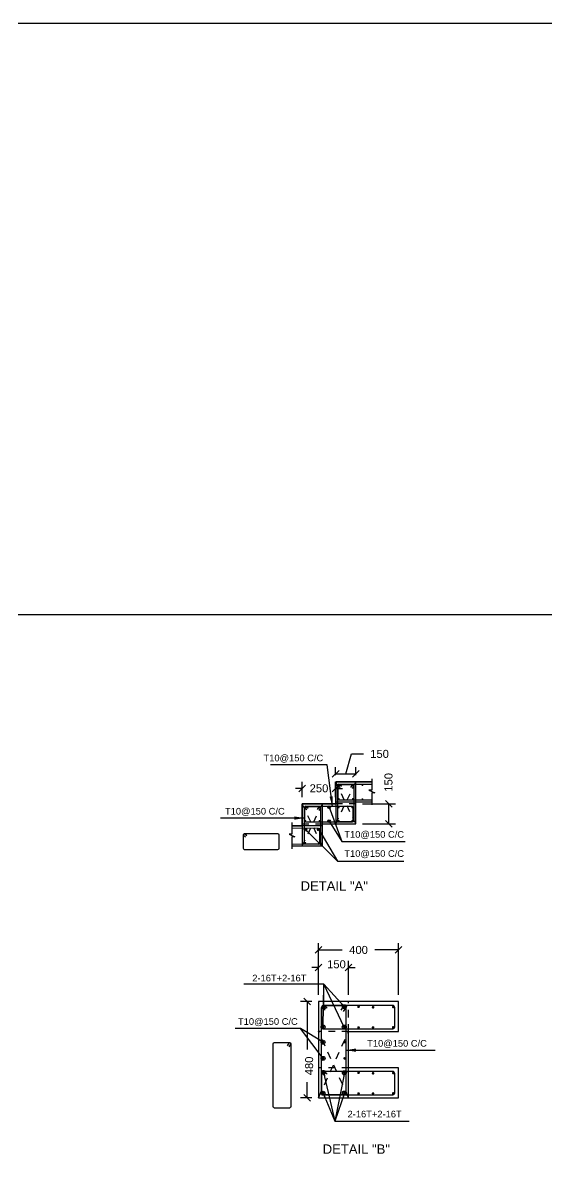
# Model space of a CAD drawing. Header units: metres. Extents: x 1689 to 2066, y 219 to 408.
# Drawn here: x 1738.91 to 1746.76, y 391.14 to 408.44 of the extents above; entities that cross this region are included whole.
import ezdxf
from ezdxf.enums import TextEntityAlignment as Align

# ---------------------------------------------------------------- set-up
doc = ezdxf.new("R2010")
doc.units = ezdxf.units.M
doc.header["$LTSCALE"] = 1.5
doc.linetypes.add('DASHED2', pattern=[0.375, 0.25, -0.125])
for name, color, linetype, lineweight in [('COL', 4, 'Continuous', 25), ('DIM - GRID - STR', 140, 'Continuous', 15), ('FORMAT - STR', 7, 'Continuous', 25), ('RF', 90, 'Continuous', 30), ('SECTION -  LINE - STR', 3, 'Continuous', 20)]:
    doc.layers.add(name, color=color, linetype=linetype, lineweight=lineweight)
doc.layers.add('Reinforcement', color=4, linetype='Continuous')
doc.layers.add('TXT', color=7, linetype='Continuous')
doc.styles.add('DIM', font='arial.ttf', dxfattribs={"width": 0.8, "height": 0.2})
doc.styles.add('PRADEEP - STR', font='swissel.ttf')
doc.styles.get("Standard").update_dxf_attribs({"font": 'arial.ttf', "height": 0.2})
doc.dimstyles.new('GRID DIM', dxfattribs={"dimtxt": 0.35, "dimasz": 0.1, "dimexe": 0.1, "dimexo": 0.1, "dimgap": 0.09, "dimtad": 0, "dimdec": 0, "dimlfac": 1000, "dimzin": 0, "dimdsep": 46, "dimtxsty": 'Standard', "dimblk": 'OBLIQUE', "dimcen": 0.09, "dimclrd": 73, "dimclre": 73, "dimclrt": 1, "dimadec": 0, "dimazin": 0, "dimtfac": 1, "dimtdec": 0, "dimtofl": 0, "dimtmove": 1, "dimatfit": 3, "dimfxl": 1.25, "dimtolj": 1, "dimtzin": 0, "dimlwd": -1, "dimlwe": -1, "dimarcsym": 0})
doc.dimstyles.new('ISO-25', dxfattribs={"dimtxt": 0.2, "dimasz": 0.2, "dimexe": 0.2, "dimexo": 0.2, "dimgap": 0.1, "dimtad": 1, "dimdec": 3, "dimdsep": 46, "dimtxsty": 'Standard', "dimblk": 'OBLIQUE', "dimcen": 0.2, "dimclrt": 256, "dimadec": 0, "dimazin": 0, "dimtfac": 1, "dimtdec": 3, "dimtmove": 0, "dimatfit": 3, "dimfxl": 1, "dimarcsym": 0})

# ---------------------------------------------------------------- blocks, each defined once
blk = doc.blocks.new('_Oblique')
at = {"color": 0, "linetype": 'ByBlock', "lineweight": -2}
blk.add_line((-0.5, -0.5), (0.5, 0.5), dxfattribs=at)
blk = doc.blocks.new('*D496')
at = {"layer": 'Defpoints', "color": 0, "transparency": 16777216}
for p in [(1744.535, 394.547), (1743.335, 393.773), (1744.535, 393.773)]:
    blk.add_point(p, dxfattribs=at)
at = {"layer": 'DIM - GRID - STR', "color": 1, "linetype": 'ByBlock', "lineweight": -2, "transparency": 16777216}
for p, q in [((1743.335, 393.873), (1743.335, 394.647)), ((1744.535, 393.873), (1744.535, 394.647))]:
    blk.add_line(p, q, dxfattribs=at)
at = {"layer": 'DIM - GRID - STR', "color": 2, "linetype": 'ByBlock', "lineweight": -2, "transparency": 16777216}
for p, q in [((1743.335, 394.547), (1743.691, 394.547)), ((1744.535, 394.547), (1744.179, 394.547))]:
    blk.add_line(p, q, dxfattribs=at)
at = {"layer": 'DIM - GRID - STR', "color": 2, "lineweight": -2, "transparency": 16777216, "xscale": 0.1, "yscale": 0.1, "zscale": 0.1, "rotation": 180}
blk.add_blockref('_Oblique', (1743.335, 394.547), dxfattribs=at)
at = {"layer": 'DIM - GRID - STR', "color": 2, "lineweight": -2, "transparency": 16777216, "xscale": 0.1, "yscale": 0.1, "zscale": 0.1}
blk.add_blockref('_Oblique', (1744.535, 394.547), dxfattribs=at)
at = {"layer": 'DIM - GRID - STR', "color": 3, "transparency": 16777216, "insert": (1743.935, 394.547), "char_height": 0.12, "attachment_point": 5, "style": 'PRADEEP - STR'}
blk.add_mtext('\\A1;400', dxfattribs=at)
blk = doc.blocks.new('*D497')
at = {"layer": 'Defpoints', "color": 0, "transparency": 16777216}
for p in [(1743.785, 394.284), (1743.335, 393.773), (1743.785, 393.773)]:
    blk.add_point(p, dxfattribs=at)
at = {"layer": 'DIM - GRID - STR', "color": 1, "linetype": 'ByBlock', "lineweight": -2, "transparency": 16777216}
for p, q in [((1743.335, 393.873), (1743.335, 394.384)), ((1743.785, 393.873), (1743.785, 394.384))]:
    blk.add_line(p, q, dxfattribs=at)
at = {"layer": 'DIM - GRID - STR', "color": 2, "linetype": 'ByBlock', "lineweight": -2, "transparency": 16777216}
for p, q in [((1743.335, 394.284), (1743.235, 394.284)), ((1743.785, 394.284), (1743.885, 394.284))]:
    blk.add_line(p, q, dxfattribs=at)
at = {"layer": 'DIM - GRID - STR', "color": 2, "lineweight": -2, "transparency": 16777216, "xscale": 0.1, "yscale": 0.1, "zscale": 0.1}
blk.add_blockref('_Oblique', (1743.335, 394.284), dxfattribs=at)
at = {"layer": 'DIM - GRID - STR', "color": 2, "lineweight": -2, "transparency": 16777216, "xscale": 0.1, "yscale": 0.1, "zscale": 0.1, "rotation": 180}
blk.add_blockref('_Oblique', (1743.785, 394.284), dxfattribs=at)
at = {"layer": 'DIM - GRID - STR', "color": 3, "transparency": 16777216, "insert": (1743.604, 394.332), "char_height": 0.12, "attachment_point": 5, "style": 'PRADEEP - STR'}
blk.add_mtext('\\A1;150', dxfattribs=at)
blk = doc.blocks.new('*D498')
at = {"layer": 'Defpoints', "color": 0, "transparency": 16777216}
for p in [(1743.165, 393.773), (1743.335, 393.773), (1743.335, 392.333)]:
    blk.add_point(p, dxfattribs=at)
at = {"layer": 'DIM - GRID - STR', "color": 1, "linetype": 'ByBlock', "lineweight": -2, "transparency": 16777216}
for p, q in [((1743.235, 393.773), (1743.065, 393.773)), ((1743.235, 392.333), (1743.065, 392.333))]:
    blk.add_line(p, q, dxfattribs=at)
at = {"layer": 'DIM - GRID - STR', "color": 2, "linetype": 'ByBlock', "lineweight": -2, "transparency": 16777216}
for p, q in [((1743.165, 393.773), (1743.165, 393.053)), ((1743.165, 392.333), (1743.165, 392.565))]:
    blk.add_line(p, q, dxfattribs=at)
at = {"layer": 'DIM - GRID - STR', "color": 2, "lineweight": -2, "transparency": 16777216, "xscale": 0.1, "yscale": 0.1, "zscale": 0.1}
for p, rotation in [((1743.165, 393.773), 90), ((1743.165, 392.333), 270)]:
    blk.add_blockref('_Oblique', p, dxfattribs=dict(at, rotation=rotation))
at = {"layer": 'DIM - GRID - STR', "color": 3, "transparency": 16777216, "insert": (1743.195, 392.809), "char_height": 0.12, "attachment_point": 5, "rotation": 90, "style": 'PRADEEP - STR'}
blk.add_mtext('\\A1;480', dxfattribs=at)
blk = doc.blocks.new('A$C273F5FF4')
at = {"layer": 'COL', "color": 3}
blk.add_lwpolyline([(0, 0), (0.15, 0), (0.15, 0.315), (0, 0.315)], close=True, dxfattribs=at)
at = {"layer": 'COL', "linetype": 'DASHED2', "ltscale": 0.1}
for points in [[(0.15, 0), (0, 0.315)], [(0, 0), (0.15, 0.315)]]:
    blk.add_lwpolyline(points, dxfattribs=at)
at = {"layer": 'Reinforcement', "color": 6}
blk.add_lwpolyline([(0.0256, 0.2957), (0.1271, 0.2957, -0.414214), (0.1371, 0.2857), (0.1371, 0.024, -0.414214), (0.1271, 0.014), (0.0256, 0.014, -0.414214), (0.0156, 0.024), (0.0156, 0.2857, -0.414214)], format="xyb", close=True, dxfattribs=at)
at = {"layer": 'Reinforcement', "color": 6, "elevation": 0}
for points in [[(0.1261, 0.2957), (0.1113, 0.2725)], [(0.1371, 0.2859), (0.1237, 0.265)]]:
    blk.add_lwpolyline(points, dxfattribs=at)
at = {"layer": 'RF', "const_width": 0.00655}
for points in [[(0.0259, 0.2873, -1), (0.0194, 0.2873, -1)], [(0.0259, 0.0225, 1), (0.0194, 0.0225, 1)]]:
    blk.add_lwpolyline(points, format="xyb", close=True, dxfattribs=at)
at = {"layer": 'RF', "const_width": 0.00655, "elevation": 0}
for points in [[(0.1324, 0.2863, -1), (0.1258, 0.2863, -1)], [(0.1324, 0.0235, 1), (0.1258, 0.0235, 1)]]:
    blk.add_lwpolyline(points, format="xyb", close=True, dxfattribs=at)
blk = doc.blocks.new('A$C11854042')
at = {"layer": 'COL', "color": 2, "linetype": 'DASHED2', "ltscale": 0.1}
for p, q in [((0, 0), (-0.15, 0)), ((-0.15, -0.15), (0, -0.15))]:
    blk.add_line(p, q, dxfattribs=at)
at = {"layer": 'COL', "color": 2}
for points in [[(-0.4, 0), (-0.4, -0.15)], [(-0.15, 0), (-0.25, 0)], [(0, -0.15), (0, 0)], [(-0.25, -0.15), (-0.15, -0.15)]]:
    blk.add_lwpolyline(points, dxfattribs=at)
at = {"layer": 'COL', "color": 2, "linetype": 'DASHED2', "ltscale": 0.08}
for points in [[(-0.25, 0), (-0.4, 0)], [(-0.4, -0.15), (-0.25, -0.15)]]:
    blk.add_lwpolyline(points, dxfattribs=at)
at = {"layer": 'Reinforcement', "color": 2}
blk.add_lwpolyline([(-0.029, -0.019), (-0.371, -0.019, 0.557866), (-0.3844, -0.029), (-0.3844, -0.121, 0.581849), (-0.371, -0.136), (-0.029, -0.136, 0.55228), (-0.019, -0.121), (-0.019, -0.029, 0.414214)], format="xyb", close=True, dxfattribs=at)
for points in [[(-0.3842, -0.0262), (-0.3667, -0.0425)], [(-0.3711, -0.0187), (-0.357, -0.0324)]]:
    blk.add_lwpolyline(points, dxfattribs=at)
at = {"layer": 'RF', "const_width": 0.00655, "elevation": 0}
for points in [[(-0.3699, -0.0266, -1), (-0.3765, -0.0266, -1)], [(-0.2677, -0.0252, -1), (-0.2743, -0.0252, -1)], [(-0.1967, -0.0256, -1), (-0.2033, -0.0256, -1)], [(-0.124, -0.0281, -1), (-0.1306, -0.0281, -1)], [(-0.0301, -0.0266, 1), (-0.0235, -0.0266, 1)], [(-0.3737, -0.1268, 1), (-0.3803, -0.1268, 1)], [(-0.2679, -0.1269, 1), (-0.2744, -0.1269, 1)], [(-0.1967, -0.1294, -1), (-0.2033, -0.1294, -1)], [(-0.1244, -0.129, 1), (-0.131, -0.129, 1)], [(-0.0304, -0.1284, -1), (-0.0238, -0.1284, -1)]]:
    blk.add_lwpolyline(points, format="xyb", close=True, dxfattribs=at)
blk = doc.blocks.new('*D500')
at = {"layer": 'Defpoints', "color": 0, "transparency": 16777216}
for p in [(1743.892, 397.189), (1743.592, 397.068), (1743.892, 397.068)]:
    blk.add_point(p, dxfattribs=at)
at = {"layer": 'DIM - GRID - STR', "color": 2, "linetype": 'ByBlock', "lineweight": -2, "transparency": 16777216}
for p, q in [((1743.742, 397.189), (1743.831, 397.486)), ((1743.831, 397.486), (1744.011, 397.486)), ((1743.592, 397.189), (1743.892, 397.189))]:
    blk.add_line(p, q, dxfattribs=at)
at = {"layer": 'DIM - GRID - STR', "color": 1, "linetype": 'ByBlock', "lineweight": -2, "transparency": 16777216}
for p, q in [((1743.592, 397.168), (1743.592, 397.289)), ((1743.892, 397.168), (1743.892, 397.289))]:
    blk.add_line(p, q, dxfattribs=at)
at = {"layer": 'DIM - GRID - STR', "color": 2, "lineweight": -2, "transparency": 16777216, "xscale": 0.1, "yscale": 0.1, "zscale": 0.1, "rotation": 180}
blk.add_blockref('_Oblique', (1743.592, 397.189), dxfattribs=at)
at = {"layer": 'DIM - GRID - STR', "color": 2, "lineweight": -2, "transparency": 16777216, "xscale": 0.1, "yscale": 0.1, "zscale": 0.1}
blk.add_blockref('_Oblique', (1743.892, 397.189), dxfattribs=at)
at = {"layer": 'DIM - GRID - STR', "color": 3, "transparency": 16777216, "insert": (1744.25, 397.486), "char_height": 0.12, "attachment_point": 5, "style": 'PRADEEP - STR'}
blk.add_mtext('\\A1;150', dxfattribs=at)
blk = doc.blocks.new('*D501')
at = {"layer": 'Defpoints', "color": 0, "transparency": 16777216}
for p in [(1743.592, 396.97), (1743.092, 396.738), (1743.592, 396.738)]:
    blk.add_point(p, dxfattribs=at)
at = {"layer": 'DIM - GRID - STR', "color": 1, "linetype": 'ByBlock', "lineweight": -2, "transparency": 16777216}
for p, q in [((1743.092, 396.838), (1743.092, 397.07)), ((1743.592, 396.838), (1743.592, 397.07))]:
    blk.add_line(p, q, dxfattribs=at)
at = {"layer": 'DIM - GRID - STR', "color": 2, "linetype": 'ByBlock', "lineweight": -2, "transparency": 16777216}
for p, q in [((1743.092, 396.97), (1742.992, 396.97)), ((1743.592, 396.97), (1743.692, 396.97))]:
    blk.add_line(p, q, dxfattribs=at)
at = {"layer": 'DIM - GRID - STR', "color": 2, "lineweight": -2, "transparency": 16777216, "xscale": 0.1, "yscale": 0.1, "zscale": 0.1}
blk.add_blockref('_Oblique', (1743.092, 396.97), dxfattribs=at)
at = {"layer": 'DIM - GRID - STR', "color": 2, "lineweight": -2, "transparency": 16777216, "xscale": 0.1, "yscale": 0.1, "zscale": 0.1, "rotation": 180}
blk.add_blockref('_Oblique', (1743.592, 396.97), dxfattribs=at)
at = {"layer": 'DIM - GRID - STR', "color": 3, "transparency": 16777216, "insert": (1743.342, 396.97), "char_height": 0.12, "attachment_point": 5, "style": 'PRADEEP - STR'}
blk.add_mtext('\\A1;250', dxfattribs=at)
blk = doc.blocks.new('*D502')
at = {"layer": 'Defpoints', "color": 0, "transparency": 16777216}
for p in [(1743.892, 396.738), (1744.388, 396.738), (1743.892, 396.438)]:
    blk.add_point(p, dxfattribs=at)
at = {"layer": 'DIM - GRID - STR', "color": 1, "linetype": 'ByBlock', "lineweight": -2, "transparency": 16777216}
for p, q in [((1743.992, 396.738), (1744.488, 396.738)), ((1743.992, 396.438), (1744.488, 396.438))]:
    blk.add_line(p, q, dxfattribs=at)
at = {"layer": 'DIM - GRID - STR', "color": 2, "linetype": 'ByBlock', "lineweight": -2, "transparency": 16777216}
blk.add_line((1744.388, 396.438), (1744.388, 396.738), dxfattribs=at)
at = {"layer": 'DIM - GRID - STR', "color": 2, "lineweight": -2, "transparency": 16777216, "xscale": 0.1, "yscale": 0.1, "zscale": 0.1}
for p, rotation in [((1744.388, 396.738), 90), ((1744.388, 396.438), 270)]:
    blk.add_blockref('_Oblique', p, dxfattribs=dict(at, rotation=rotation))
at = {"layer": 'DIM - GRID - STR', "color": 3, "transparency": 16777216, "insert": (1744.384, 397.06), "char_height": 0.12, "attachment_point": 5, "rotation": 90, "style": 'PRADEEP - STR'}
blk.add_mtext('\\A1;150', dxfattribs=at)

msp = doc.modelspace()

# ---------------------------------------------------------------- linework, layer by layer
at = {"layer": 'COL', "color": 3}
for p, q in [((1743.33499, 393.32252), (1743.33499, 392.33252)), ((1743.78499, 392.33252), (1743.78499, 393.32252)), ((1743.33499, 392.33252), (1743.78499, 392.33252))]:
    msp.add_line(p, q, dxfattribs=at)
at = {"layer": 'COL'}
msp.add_lwpolyline([(1688.96752, 408.44224), (1860.78251, 408.44224), (1860.78251, 218.96608), (1688.96752, 218.96608)], close=True, dxfattribs=at)
at = {"layer": 'COL', "color": 1}
for points in [[(1742.93669, 396.40908), (1743.09235, 396.40769), (1743.09235, 396.73769), (1743.59235, 396.73769), (1743.59235, 397.06769), (1744.13428, 397.06769)], [(1742.93669, 396.10908), (1743.39235, 396.10769), (1743.39235, 396.43769), (1743.89235, 396.43769), (1743.89235, 396.76769), (1744.13428, 396.76769)]]:
    msp.add_lwpolyline(points, dxfattribs=at)
at = {"layer": 'COL', "color": 2}
for points in [[(1743.59235, 397.06769), (1743.59235, 396.76769), (1744.13428, 396.76769)], [(1744.13428, 397.06769), (1743.89235, 397.06769)], [(1744.13428, 397.11442), (1744.13428, 396.94132)], [(1744.13428, 396.94132), (1744.09127, 396.94132), (1744.17847, 396.90415), (1744.13428, 396.90415)], [(1744.13428, 396.90415), (1744.13428, 396.72122)], [(1742.93669, 396.45582), (1742.93669, 396.28271)], [(1742.93669, 396.28271), (1742.89368, 396.28271), (1742.98088, 396.24554), (1742.93669, 396.24554)], [(1742.93669, 396.10908), (1743.39235, 396.10769), (1743.39235, 396.40769), (1742.93669, 396.40908)], [(1742.93669, 396.24554), (1742.93669, 396.06261)], [(1743.33499, 393.77252), (1743.33499, 393.32252)], [(1743.78499, 393.32252), (1744.53499, 393.32252), (1744.53499, 393.77252), (1743.33499, 393.77252)], [(1743.33499, 392.78252), (1743.33499, 392.33252), (1744.53499, 392.33252), (1744.53499, 392.78252), (1743.78499, 392.78252)]]:
    msp.add_lwpolyline(points, dxfattribs=at)
at = {"layer": 'COL', "color": 2, "linetype": 'DASHED2', "ltscale": 0.08}
msp.add_lwpolyline([(1743.89235, 397.06769), (1743.59235, 397.06769)], dxfattribs=at)
at = {"layer": 'COL', "linetype": 'DASHED2', "ltscale": 0.3}
for points in [[(1743.78499, 393.32252), (1743.78499, 393.77252)], [(1743.78499, 392.33252), (1743.33499, 393.32252)], [(1743.33499, 392.33252), (1743.78499, 393.32252)]]:
    msp.add_lwpolyline(points, dxfattribs=at)
at = {"layer": 'COL', "color": 2, "linetype": 'DASHED2', "ltscale": 0.2}
for points in [[(1743.78499, 393.32252), (1743.33499, 393.32252)], [(1743.78499, 392.78252), (1743.33499, 392.78252)]]:
    msp.add_lwpolyline(points, dxfattribs=at)
at = {"layer": 'DIM - GRID - STR', "color": 3}
msp.add_lwpolyline([(1755.7443, 399.575), (1755.7443, 381.755), (1730.5443, 381.755), (1730.5443, 399.575)], close=True, dxfattribs=at)
at = {"layer": 'FORMAT - STR'}
msp.add_lwpolyline([(1755.7443, 399.575), (1755.7443, 381.755), (1730.5443, 381.755), (1730.5443, 399.575)], close=True, dxfattribs=at)
at = {"layer": 'Reinforcement', "color": 21}
msp.add_line((1743.74625, 393.59329, 0), (1743.74625, 392.95977, 0), dxfattribs=at)
at = {"layer": 'Reinforcement', "color": 2}
for points in [[(1744.13428, 397.02969), (1743.65035, 397.02969, 0.55786609), (1743.62363, 397.00969), (1743.62363, 396.82569, 0.58184925), (1743.65035, 396.79574), (1744.13428, 396.79574)], [(1742.93669, 396.13713), (1743.33435, 396.13574, 0.55227972), (1743.35435, 396.16569), (1743.35435, 396.34969, 0.41421356), (1743.33435, 396.36969), (1742.93669, 396.37108)]]:
    msp.add_lwpolyline(points, format="xyb", dxfattribs=at)
for points in [[(1743.62393, 397.01527), (1743.65888, 396.98266)], [(1743.6501, 397.03025), (1743.67825, 397.00282)], [(1742.23314, 396.2886), (1742.26129, 396.26117)], [(1742.20697, 396.27362), (1742.24192, 396.24101)], [(1743.38236, 393.69389), (1743.43478, 393.64496)], [(1743.42162, 393.71635), (1743.46384, 393.67521)], [(1743.38236, 392.70389), (1743.43478, 392.65496)], [(1743.42162, 392.72635), (1743.46384, 392.68521)]]:
    msp.add_lwpolyline(points, dxfattribs=at)
for points in [[(1742.72551, 396.28804), (1742.23339, 396.28804, 0.55786609), (1742.20667, 396.26804), (1742.20667, 396.08404, 0.58184925), (1742.23339, 396.05409), (1742.72551, 396.05409, 0.55227972), (1742.74551, 396.08404), (1742.74551, 396.26804, 0.41421356)], [(1744.44799, 393.71552), (1743.42199, 393.71552, 0.55786609), (1743.38191, 393.68552), (1743.38191, 393.40952, 0.58184925), (1743.42199, 393.36459), (1744.44799, 393.36459, 0.55227972), (1744.47799, 393.40952), (1744.47799, 393.68552, 0.41421356)], [(1744.44799, 392.72552), (1743.42199, 392.72552, 0.55786609), (1743.38191, 392.69552), (1743.38191, 392.41952, 0.58184925), (1743.42199, 392.37459), (1744.44799, 392.37459, 0.55227972), (1744.47799, 392.41952), (1744.47799, 392.69552, 0.41421356)]]:
    msp.add_lwpolyline(points, format="xyb", close=True, dxfattribs=at)
at = {"layer": 'Reinforcement', "color": 6}
for points in [[(1743.41191, 393.71552), (1743.71625, 393.71552, -0.41421356), (1743.74625, 393.68552), (1743.74625, 392.40459, -0.41421356), (1743.71625, 392.37459), (1743.41191, 392.37459, -0.41421356), (1743.38191, 392.40459), (1743.38191, 393.68552, -0.41421356)], [(1742.67583, 393.16049), (1742.89901, 393.16049, -0.41421356), (1742.92101, 393.13849), (1742.92101, 392.19915, -0.41421356), (1742.89901, 392.17715), (1742.67583, 392.17715, -0.41421356), (1742.65383, 392.19915), (1742.65383, 393.13849, -0.41421356)]]:
    msp.add_lwpolyline(points, format="xyb", close=True, dxfattribs=at)
at = {"layer": 'Reinforcement', "color": 6, "elevation": 0}
for points in [[(1743.71336, 393.71552), (1743.66894, 393.64592)], [(1743.74625, 393.68599), (1743.70615, 393.62316)], [(1742.89689, 393.16049), (1742.86431, 393.10945)], [(1742.92101, 393.13884), (1742.8916, 393.09277)]]:
    msp.add_lwpolyline(points, dxfattribs=at)
at = {"layer": 'RF', "elevation": 0}
for points, const_width in [([(1743.65254, 397.01443, -1), (1743.63944, 397.01443, -1)], 0.01311), ([(1743.85693, 397.01728, -1), (1743.84382, 397.01728, -1)], 0.01311), ([(1743.99894, 397.01653, -1), (1743.98583, 397.01653, -1)], 0.01311), ([(1743.64491, 396.8141, 1), (1743.63181, 396.8141, 1)], 0.01311), ([(1743.85662, 396.81396, 1), (1743.84351, 396.81396, 1)], 0.01311), ([(1743.99894, 396.80899, -1), (1743.98583, 396.80899, -1)], 0.01311), ([(1743.14426, 396.35159, -1), (1743.13115, 396.35159, -1)], 0.01311), ([(1743.33215, 396.35443, 1), (1743.34526, 396.35443, 1)], 0.01311), ([(1743.14348, 396.14961, 1), (1743.13037, 396.14961, 1)], 0.01311), ([(1743.33156, 396.15093, -1), (1743.34467, 396.15093, -1)], 0.01311), ([(1743.42528, 393.69263, -1), (1743.40562, 393.69263, -1)], 0.01966), ([(1743.73186, 393.69689, -1), (1743.7122, 393.69689, -1)], 0.01966), ([(1743.94487, 393.69577, -1), (1743.92521, 393.69577, -1)], 0.01966), ([(1744.16285, 393.68836, -1), (1744.14319, 393.68836, -1)], 0.01966), ([(1744.44469, 393.69263, 1), (1744.46435, 393.69263, 1)], 0.01966), ([(1743.41304, 393.39165, 1), (1743.39338, 393.39165, 1)], 0.01966), ([(1743.41384, 393.39212, 1), (1743.39418, 393.39212, 1)], 0.01966), ([(1743.71102, 393.39132, -1), (1743.73068, 393.39132, -1)], 0.01966), ([(1743.7314, 393.39192, 1), (1743.71174, 393.39192, 1)], 0.01966), ([(1743.94487, 393.38446, -1), (1743.92521, 393.38446, -1)], 0.01966), ([(1744.16169, 393.38539, 1), (1744.14203, 393.38539, 1)], 0.01966), ([(1744.44381, 393.38738, -1), (1744.46347, 393.38738, -1)], 0.01966), ([(1743.42528, 392.70263, -1), (1743.40562, 392.70263, -1)], 0.01966), ([(1743.73186, 392.70689, -1), (1743.7122, 392.70689, -1)], 0.01966), ([(1743.94487, 392.70577, -1), (1743.92521, 392.70577, -1)], 0.01966), ([(1744.16285, 392.69836, -1), (1744.14319, 392.69836, -1)], 0.01966), ([(1744.44469, 392.70263, 1), (1744.46435, 392.70263, 1)], 0.01966), ([(1743.41384, 392.40212, 1), (1743.39418, 392.40212, 1)], 0.01966), ([(1743.7314, 392.40192, 1), (1743.71174, 392.40192, 1)], 0.01966), ([(1743.73205, 392.4029, 1), (1743.71239, 392.4029, 1)], 0.01966), ([(1743.94487, 392.39446, -1), (1743.92521, 392.39446, -1)], 0.01966), ([(1744.16169, 392.39539, 1), (1744.14203, 392.39539, 1)], 0.01966), ([(1744.44381, 392.39738, -1), (1744.46347, 392.39738, -1)], 0.01966)]:
    msp.add_lwpolyline(points, format="xyb", close=True, dxfattribs=dict(at, const_width=const_width))
at = {"layer": 'RF', "const_width": 0.01966}
for points in [[(1743.3926, 393.16483, -1), (1743.41226, 393.16483, -1)], [(1743.73648, 393.16483, 1), (1743.71682, 393.16483, 1)], [(1743.3926, 392.92155, -1), (1743.41226, 392.92155, -1)], [(1743.73648, 392.92155, 1), (1743.71682, 392.92155, 1)], [(1743.41279, 392.40005, 1), (1743.39314, 392.40005, 1)]]:
    msp.add_lwpolyline(points, format="xyb", close=True, dxfattribs=at)

# ---------------------------------------------------------------- block references
at = {"layer": 'COL', "color": 2, "xscale": 2, "yscale": 2, "zscale": 2}
for name, p in [('A$C273F5FF4', (1743.59235, 396.43769)), ('A$C273F5FF4', (1743.09235, 396.10769)), ('A$C11854042', (1743.89235, 396.73769))]:
    msp.add_blockref(name, p, dxfattribs=at)

# ---------------------------------------------------------------- texts
at = {"layer": 'SECTION -  LINE - STR', "color": 3, "style": 'PRADEEP - STR'}
for s, p in [('T10@150 C/C', (1742.95881, 397.42566)), ('T10@150 C/C', (1742.38119, 396.62691)), ('T10@150 C/C', (1744.16925, 396.27968)), ('T10@150 C/C', (1744.16925, 395.99287)), ('2-16T+2-16T', (1742.74814, 394.12597)), ('T10@150 C/C', (1742.57634, 393.47476, 0)), ('T10@150 C/C', (1744.51174, 393.1476)), ('2-16T+2-16T', (1744.17562, 392.08713, 0))]:
    msp.add_text(s, height=0.1, dxfattribs=at).set_placement(p, align=Align.MIDDLE_CENTER)
at = {"layer": 'TXT', "style": 'DIM'}
for s, p in [('DETAIL "A"', (1743.0666, 395.43713, 0)), ('DETAIL "B"', (1743.39798, 391.49185, 0))]:
    msp.add_text(s, height=0.14, dxfattribs=at).set_placement(p)

# ---------------------------------------------------------------- dimensions: what is measured, and where the dimension line sits
at = {"layer": 'DIM - GRID - STR', "color": 3}
for base, p1, p2, override, picture, middle in [((1743.89235, 397.18912), (1743.59235, 397.06769), (1743.89235, 397.06769), {"dimtxt": 0.12, "dimlfac": 500, "dimtxsty": 'PRADEEP - STR', "dimblk1": 'Oblique', "dimblk2": 'Oblique', "dimsah": 1, "dimclrd": 2, "dimclre": 1, "dimclrt": 3, "dimfxl": 100, "dimlwd": 65534, "dimlwe": 65534}, '*D500', (1744.10132, 397.4857)), ((1743.59235, 396.96965), (1743.09235, 396.73769), (1743.59235, 396.73769), {"dimtxt": 0.12, "dimlfac": 500, "dimtxsty": 'PRADEEP - STR', "dimblk1": 'Oblique', "dimblk2": 'Oblique', "dimsah": 1, "dimclrd": 2, "dimclre": 1, "dimclrt": 3, "dimfxl": 100, "dimlwd": 65534, "dimlwe": 65534}, '*D501', (1743.34235, 396.96965)), ((1744.53499, 394.54673), (1743.33499, 393.77252), (1744.53499, 393.77252), {"dimtxt": 0.12, "dimlfac": 333.3333, "dimtxsty": 'PRADEEP - STR', "dimblk1": 'Oblique', "dimblk2": 'Oblique', "dimsah": 1, "dimclrd": 2, "dimclre": 1, "dimclrt": 3, "dimfxl": 100, "dimlwd": 65534, "dimlwe": 65534}, '*D496', (1743.93499, 394.54673))]:
    dim = msp.add_linear_dim(base=base, p1=p1, p2=p2, dimstyle='GRID DIM', override=override, dxfattribs=at)
    dim.commit()
    dim.dimension.update_dxf_attribs({"geometry": picture, "text_midpoint": middle})
for base, p1, p2, override, picture, middle in [((1744.38838, 396.73769), (1743.89235, 396.43769), (1743.89235, 396.73769), {"dimtxt": 0.12, "dimlfac": 500, "dimtxsty": 'PRADEEP - STR', "dimblk1": 'Oblique', "dimblk2": 'Oblique', "dimsah": 1, "dimclrd": 2, "dimclre": 1, "dimclrt": 3, "dimfxl": 100, "dimlwd": 65534, "dimlwe": 65534}, '*D502', (1744.38391, 397.05996)), ((1743.16495, 393.77252), (1743.33499, 392.33252), (1743.33499, 393.77252), {"dimtxt": 0.12, "dimlfac": 333.3333, "dimtxsty": 'PRADEEP - STR', "dimblk1": 'Oblique', "dimblk2": 'Oblique', "dimsah": 1, "dimclrd": 2, "dimclre": 1, "dimclrt": 3, "dimfxl": 100, "dimlwd": 65534, "dimlwe": 65534}, '*D498', (1743.19492, 392.80856))]:
    dim = msp.add_linear_dim(base=base, p1=p1, p2=p2, angle=90, dimstyle='GRID DIM', override=override, dxfattribs=at)
    dim.commit()
    dim.dimension.update_dxf_attribs({"geometry": picture, "text_midpoint": middle, "dimtype": 128})
dim = msp.add_linear_dim(base=(1743.78499, 394.28355), p1=(1743.33499, 393.77252), p2=(1743.78499, 393.77252), dimstyle='GRID DIM', override={"dimtxt": 0.12, "dimlfac": 333.3333, "dimtxsty": 'PRADEEP - STR', "dimblk1": 'Oblique', "dimblk2": 'Oblique', "dimsah": 1, "dimclrd": 2, "dimclre": 1, "dimclrt": 3, "dimfxl": 100, "dimlwd": 65534, "dimlwe": 65534}, dxfattribs=at)
dim.commit()
dim.dimension.update_dxf_attribs({"geometry": '*D497', "text_midpoint": (1743.60447, 394.33185), "dimtype": 128})

# ---------------------------------------------------------------- leaders
at = {"layer": 'COL'}
for points, override in [([(1743.54346, 396.69969), (1743.46382, 397.32312), (1742.61649, 397.32312)], {"dimasz": 0.15, "dimgap": 0.1, "dimtad": 0, "dimfxl": 0.1, "dimfxlon": 1}), ([(1743.49238, 396.68653, 0), (1743.68309, 396.17515, 0), (1744.6347, 396.17515, 0)], {"dimasz": 0.04, "dimtad": 0, "dimldrblk": 'Origin', "dimfxl": 0.1, "dimfxlon": 1}), ([(1743.12363, 396.52437), (1741.8665, 396.52437)], {"dimasz": 0.15, "dimtad": 0, "dimfxl": 0.1, "dimfxlon": 1}), ([(1743.49238, 396.47899, 0), (1743.68309, 396.17515, 0), (1744.6347, 396.17515, 0)], {"dimasz": 0.04, "dimtad": 0, "dimldrblk": 'Origin', "dimfxl": 0.1, "dimfxlon": 1}), ([(1743.1377, 396.35159, 0), (1743.61994, 395.87924, 0), (1744.61141, 395.87924, 0)], {"dimasz": 0.04, "dimtad": 0, "dimldrblk": 'Origin', "dimfxl": 0.1, "dimfxlon": 1}), ([(1743.3387, 396.35443, 0), (1743.61994, 395.87924, 0), (1744.61141, 395.87924, 0)], {"dimasz": 0.04, "dimtad": 0, "dimldrblk": 'Origin', "dimfxl": 0.1, "dimfxlon": 1}), ([(1743.41545, 393.69263), (1743.41545, 394.0353), (1742.21462, 394.0353)], {"dimasz": 0.06, "dimtad": 0, "dimldrblk": 'Origin', "dimfxl": 0.1, "dimfxlon": 1}), ([(1743.72203, 393.69689), (1743.41545, 394.0353), (1742.21462, 394.0353)], {"dimasz": 0.06, "dimtad": 0, "dimldrblk": 'Origin', "dimfxl": 0.1, "dimfxlon": 1}), ([(1743.40321, 393.39165), (1743.41545, 394.0353), (1742.21462, 394.0353)], {"dimasz": 0.06, "dimtad": 0, "dimldrblk": 'Origin', "dimfxl": 0.1, "dimfxlon": 1}), ([(1743.72085, 393.39132), (1743.41545, 394.0353), (1742.21462, 394.0353)], {"dimasz": 0.06, "dimtad": 0, "dimldrblk": 'Origin', "dimfxl": 0.1, "dimfxlon": 1}), ([(1743.40255, 392.92157), (1743.06626, 393.36888), (1742.08851, 393.36888)], {"dimasz": 0.06, "dimtad": 0, "dimldrblk": 'Origin', "dimfxl": 0.1, "dimfxlon": 1}), ([(1743.40255, 393.16485), (1743.06626, 393.36888), (1742.08851, 393.36888)], {"dimasz": 0.06, "dimtad": 0, "dimldrblk": 'Origin', "dimfxl": 0.1, "dimfxlon": 1}), ([(1743.74625, 393.04505), (1745.08123, 393.04505)], {"dimasz": 0.15, "dimtad": 0, "dimfxl": 0.1, "dimfxlon": 1}), ([(1743.41071, 392.71124), (1743.57979, 391.98044), (1744.69571, 391.98044)], {"dimasz": 0.06, "dimtad": 0, "dimldrblk": 'Origin', "dimfxl": 0.1, "dimfxlon": 1}), ([(1743.72203, 392.70689), (1743.57979, 391.98044), (1744.69571, 391.98044)], {"dimasz": 0.06, "dimtad": 0, "dimldrblk": 'Origin', "dimfxl": 0.1, "dimfxlon": 1}), ([(1743.40296, 392.40005), (1743.57979, 391.98044), (1744.69571, 391.98044)], {"dimasz": 0.06, "dimtad": 0, "dimldrblk": 'Origin', "dimfxl": 0.1, "dimfxlon": 1}), ([(1743.72222, 392.4029), (1743.57979, 391.98044), (1744.69571, 391.98044)], {"dimasz": 0.06, "dimtad": 0, "dimldrblk": 'Origin', "dimfxl": 0.1, "dimfxlon": 1})]:
    msp.add_leader(points, dimstyle='ISO-25', override=override, dxfattribs=at)

doc.saveas('drawing.dxf')
